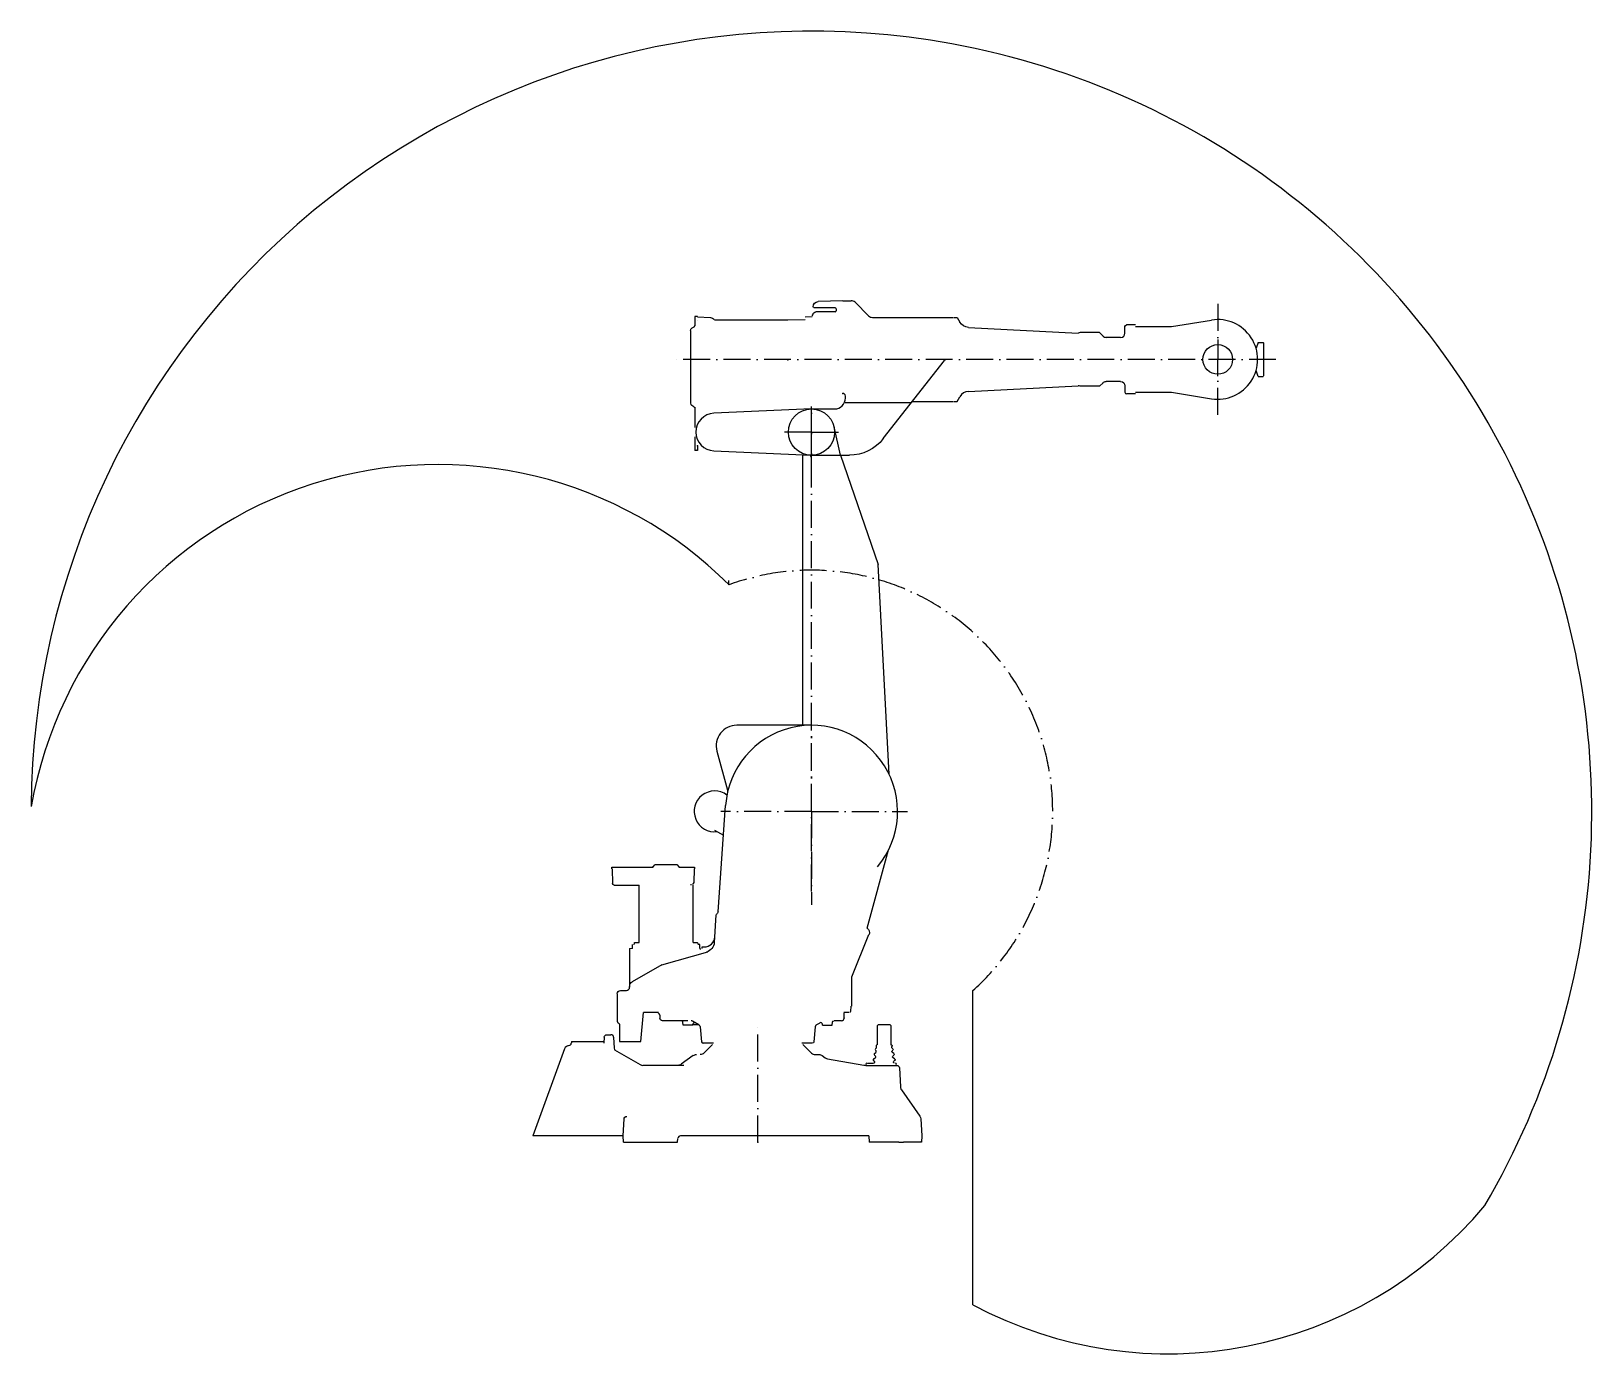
# Model space of a CAD drawing. Extents: x 150 to 3050, y 207 to 2665.
import ezdxf

# ---------------------------------------------------------------- set-up
doc = ezdxf.new("R2010")
doc.units = 0
doc.header["$LTSCALE"] = 5
for name, pattern in [('DASHDOT', [1, 0.5, -0.25, 0, -0.25]), ('GEN7', [15, 10, -2.5, 0, -2.5]), ('PHANTOM', [2.5, 1.25, -0.25, 0.25, -0.25, 0.25, -0.25])]:
    doc.linetypes.add(name, pattern=pattern)
doc.layers.get('0').update_dxf_attribs({"linetype": 'CONTINUOUS'})
doc.layers.add('7', color=4, linetype='GEN7')

# ---------------------------------------------------------------- blocks, each defined once
blk = doc.blocks.new('ARM5')
at = {"linetype": 'CONTINUOUS'}
for p, q in [((58, 244), (12.7, 242.4)), ((58, 244), (73.9, 244)), ((80.9, 241.1), (106.1, 215.9)), ((-212, 215), (-217, 215)), ((-217, 215), (-217, 197.3)), ((-212, 214), (-212, 215)), ((-212, 214), (-187.5, 212.7)), ((-212, 208), (-212, 208)), ((-180.2, 208.6), (-44, 208.6)), ((-44, 208.6), (-12, 209.3)), ((-12, 214.3), (1, 214.6)), ((44, 231), (5.1, 231)), ((44, 223.2), (8, 223.2)), ((46, 229), (46, 225.2)), ((113.1, 213), (264, 213)), ((265, 213), (270.7, 213)), ((270.7, 213), (275.6, 204.5)), ((668.7, 196), (743.2, 208.1)), ((-225, 188.5), (-225, 53.5)), ((-218.5, 195.1), (-222.5, 192.8)), ((291.9, 194.4), (495.6, 183.9)), ((535, 185), (499, 185)), ((535, 185), (541.7, 178.3)), ((574.5, 176), (547.3, 176)), ((582.5, 184), (582.5, 196)), ((602, 199), (585.5, 199)), ((602, 196), (668.7, 196)), ((133.4, -12.2), (246.9, 133.1)), ((246.8, 135), (230.8, 135)), ((535, 85), (541.7, 91.7)), ((574.5, 94), (547.3, 94)), ((63, 63), (63, 66.9)), ((270.7, 57), (275.6, 65.5)), ((291.9, 75.6), (495.6, 86.1)), ((535, 85), (499, 85)), ((582.5, 86), (582.5, 74)), ((602, 71), (585.5, 71)), ((602, 74), (668.7, 74)), ((668.7, 74), (743.2, 62)), ((-218.5, 46.9), (-222.5, 49.2)), ((-217, 46), (-217, 8.7)), ((0.2, 43), (-181.6, 35)), ((0, 43), (43, 43)), ((62.5, 55), (184.4, 55)), ((187.8, 57), (264, 57)), ((265, 57), (270.7, 57)), ((-217, -8.7), (-217, -34)), ((-212, -25.7), (-212, -34)), ((-212, -34), (-217, -34)), ((-212, -33), (-212, -34)), ((-181.6, -35), (-1, -43)), ((-1, -43), (70.4, -43))]:
    blk.add_line(p, q, dxfattribs=at)
at = {"linetype": 'PHANTOM'}
blk.add_line((602, 197), (602.2, 197), dxfattribs=at)
at = {"linetype": 'CONTINUOUS'}
for centre, radius in [((755, 135), 27.5), ((0, 0), 43)]:
    blk.add_circle(centre, radius, dxfattribs=at)
at = {"linetype": 'CONTINUOUS', "extrusion": (0, 0, -1)}
for centre, radius, start, end in [((-13, 232.4), 10, 0, 88), ((-5.1, 233), 2, 270, 10.6262), ((188, 203.7), 9, 93, 143.033), ((-8, 218.2), 5, 0, 90), ((-292.9, 214.4), 20, 272.951, 330.255), ((220, 188.5), 5, 0, 60), ((-495.9, 188.9), 5, 231.839, 272.951), ((-585.5, 196), 3, 0, 90), ((-574.5, 86), 8, 90, 180)]:
    blk.add_arc(centre, radius, start, end, dxfattribs=at)
at = {"linetype": 'CONTINUOUS'}
for centre, radius, start, end in [((73.9, 234), 10, 45, 90), ((-2, 219.9), 5, 306.87, 0), ((44, 229), 2, 0, 90), ((44, 225.2), 2, 270, 0), ((113.1, 223), 10, 225, 270), ((755, 135), 74, 260.812, 99.1877), ((-220, 197.7), 3, 300, 0), ((547.3, 184), 8, 225, 270), ((574.5, 184), 8, 270, 0), ((250.9, 130), 5, 90, 142), ((43, 63), 20, 270, 0), ((58, 66.9), 5, 0, 90), ((292.9, 55.6), 20, 92.9508, 150.255), ((495.9, 81.1), 5, 51.8386, 92.9508), ((585.5, 74), 3, 180, 270), ((-220, 53.5), 5, 180, 240), ((-180, 0), 35, 92.5473, 267.453)]:
    blk.add_arc(centre, radius, start, end, dxfattribs=at)
at = {"linetype": 'CONTINUOUS', "extrusion": (7.53644e-15, -7.53644e-15, -1)}
blk.add_arc((-547.3, 86), 8, 45, 90, dxfattribs=at)
at = {"linetype": 'CONTINUOUS', "extrusion": (-1.94124e-14, -5.20153e-15, -1)}
blk.add_arc((220, 44.3), 3, 120, 180, dxfattribs=at)
at = {"linetype": 'CONTINUOUS', "extrusion": (1.25981e-15, -9.84271e-16, -1)}
blk.add_arc((-70.4, 37), 80, 218, 270, dxfattribs=at)
at = {"linetype": 'CONTINUOUS'}
for p in [(-44, 134.5), (58, 71.9), (-212, -25.7), (-212, -33)]:
    blk.add_point(p, dxfattribs=at)
for p in [(755, 135), (0, 0)]:
    blk.add_point(p)
at = {"layer": '7'}
for p, q in [((755, 238), (755, 135)), ((863, 135), (-253, 135)), ((755, 32), (755, 135)), ((0, -65.3), (0, 47.6)), ((0, 0), (-54.4, 0)), ((0, 0), (54.4, 0))]:
    blk.add_line(p, q, dxfattribs=at)
blk = doc.blocks.new('UARM')
blk.add_line((53.9, 662), (41.9, 714.6))
at = {"linetype": 'CONTINUOUS'}
for p, q in [((-16.5, 662.7), (-16.5, 160)), ((53.9, 662), (124, 458.6)), ((144.4, 68.9), (124, 458.6))]:
    blk.add_line(p, q, dxfattribs=at)
blk.add_circle((0, 705), 43, dxfattribs=at)
at = {"linetype": 'CONTINUOUS', "extrusion": (5.34987e-14, -5.50399e-15, -1)}
blk.add_arc((21.5, 658.8), 20, 170.552, 180, dxfattribs=at)
for p in [(0, 705), (0, 0)]:
    blk.add_point(p)
at = {"layer": '7'}
for p, q in [((0, -148.8), (0, 752.6)), ((0, 705), (-54.4, 705)), ((0, 705), (54.4, 705)), ((0, 0), (-168.4, 0)), ((0, 0), (178.3, 0))]:
    blk.add_line(p, q, dxfattribs=at)
blk = doc.blocks.new('VRIST')
at = {"linetype": 'CONTINUOUS'}
for p, q in [((75, 31.5), (71, 20.7)), ((75, 31.5), (84, 31.5)), ((85, 30.5), (84, 31.5)), ((85, 30.5), (85, -30.5)), ((75, -31.5), (71, -20.7)), ((75, -31.5), (84, -31.5)), ((85, -30.5), (84, -31.5))]:
    blk.add_line(p, q, dxfattribs=at)
at = {"layer": '7'}
for p, q in [((0, 37.3), (0, 0)), ((108, 0), (-39.2, 0)), ((0, -31.2), (0, 0))]:
    blk.add_line(p, q, dxfattribs=at)

msp = doc.modelspace()

# ---------------------------------------------------------------- linework, layer by layer
for p, q in [((1446.7, 1636.2), (1446.7, 1644)), ((1267.4, 960), (1261.9, 959.3)), ((1608.8, 818.3), (1615.9, 822.2)), ((1655.6, 825.9), (1642.4, 825.9)), ((1660.7, 831), (1660.7, 840.4)), ((1703.8, 747.2), (1715.5, 747.2))]:
    msp.add_line(p, q)
at = {"linetype": 'CONTINUOUS'}
for p, q in [((1600, 1375), (1461, 1375)), ((1424.3, 1327.2), (1443.8, 1254.6)), ((1426.5, 1028), (1440.4, 1226.2)), ((1420, 1180), (1436.5, 1170.7)), ((1703.6, 998), (1743.1, 1143.4)), ((1229, 1111.5), (1305.8, 1111.5)), ((1229, 1108), (1229, 1111.5)), ((1229.5, 1108), (1230.2, 1080.9)), ((1305.5, 1112.1), (1308.9, 1115.5)), ((1311.4, 1116.5), (1348.5, 1116.5)), ((1354.4, 1112.1), (1351, 1115.5)), ((1353.4, 1111.5), (1382.9, 1111.5)), ((1381.8, 1082.9), (1382.4, 1108)), ((1382.9, 1111.5), (1382.9, 1108)), ((1233.2, 1078), (1279.9, 1078)), ((1279.9, 971), (1279.9, 1078)), ((1376.3, 1078), (1376.3, 1080)), ((1379.9, 971), (1379.9, 1078)), ((1419.5, 971.4), (1423.1, 1022.5)), ((1424, 1024.4), (1425.6, 1026.1)), ((1675, 907.5), (1706.8, 986.3)), ((1262, 960), (1262, 888)), ((1267.4, 960), (1267.4, 967.5)), ((1271.4, 971), (1279.9, 971)), ((1271.4, 970.5), (1271.4, 971)), ((1379.9, 971), (1388.4, 971)), ((1385.9, 970.5), (1385.9, 971)), ((1388.4, 970.5), (1388.4, 971)), ((1392.4, 967.5), (1388.9, 967.5)), ((1392.4, 960), (1392.4, 967.5)), ((1394, 958), (1394, 960)), ((1397, 960), (1397, 963)), ((1397, 963), (1400.3, 963)), ((1322, 930), (1267, 898.2)), ((1322, 930), (1407.3, 954.2)), ((1675, 853), (1675, 907.5)), ((1239, 876), (1239, 824.8)), ((1245, 882), (1256, 882)), ((1316, 841), (1287.7, 841)), ((1312.9, 841), (1299.3, 841)), ((1669.2, 841), (1659.8, 841)), ((1673, 853), (1672.7, 842.9)), ((1243, 819.2), (1243, 787)), ((1283, 787), (1287.7, 840.9)), ((1317.9, 836.2), (1318.1, 830.8)), ((1370, 826), (1323.1, 826)), ((1361.4, 817.5), (1361.2, 823.1)), ((1379.6, 817.5), (1361.4, 817.5)), ((1390.8, 818.3), (1378.6, 825.3)), ((1379.6, 817.5), (1379.7, 819.6)), ((1390.4, 818.5), (1379.7, 818.5)), ((1393.3, 814.4), (1395.7, 786.7)), ((1606.8, 814.4), (1604.4, 786.7)), ((1620.4, 817.5), (1620.3, 819.6)), ((1620.4, 817.5), (1638.6, 817.5)), ((1638.6, 817.5), (1638.8, 823.1)), ((1660.7, 831), (1660.7, 830.8)), ((1724.5, 819), (1722.5, 817)), ((1722.5, 781), (1722.5, 817)), ((1724.5, 819), (1745.5, 819)), ((1745.5, 819), (1747.5, 817)), ((1747.5, 817), (1747.5, 781)), ((1154, 787), (1214, 787)), ((1154, 787), (1154, 785)), ((1214, 787), (1214, 785)), ((1214.8, 795.3), (1214.2, 784.7)), ((1214.8, 795.3), (1214.2, 784.7)), ((1219.8, 800), (1227.3, 800)), ((1219.8, 800), (1227.3, 800)), ((1232.3, 795.3), (1233.3, 774.9)), ((1232.3, 795.3), (1233.3, 774.9)), ((1243, 787), (1283, 787)), ((1418.1, 784), (1398.7, 784)), ((1601.4, 784), (1582, 784)), ((1140.8, 773.4), (1082, 612)), ((1234, 771.9), (1281.8, 744.3)), ((1380.4, 761.1), (1357.6, 744.9)), ((1416, 782), (1400, 765.9)), ((1584, 782), (1600.1, 765.9)), ((1607.2, 763), (1613.8, 763)), ((1619.6, 761.1), (1625.7, 756.8)), ((1629.8, 755.1), (1697.4, 743.5)), ((1715.6, 755.3), (1718.4, 756.7)), ((1719, 759.8), (1717, 762.2)), ((1717.3, 765.1), (1719.7, 766.9)), ((1718.9, 771.3), (1720.1, 769.7)), ((1719, 773.8), (1720.6, 775.7)), ((1720.3, 778.6), (1720.6, 778.2)), ((1747.5, 781), (1748.5, 781)), ((1749.7, 778.6), (1749.4, 778.2)), ((1751.1, 773.8), (1749.5, 775.7)), ((1751.1, 771.3), (1749.9, 769.7)), ((1752.7, 765.1), (1750.3, 766.9)), ((1751, 759.8), (1753, 762.2)), ((1754.4, 755.3), (1751.6, 756.7)), ((1363, 743), (1286.8, 743)), ((1697.4, 743.5), (1699.2, 743.1)), ((1700.9, 743), (1758.4, 743)), ((1715.2, 752), (1716.9, 750.5)), ((1754.9, 752), (1753.2, 750.5)), ((1763.4, 738.3), (1765.3, 702.9)), ((1767.1, 697.7), (1801.6, 648.3)), ((1250, 612), (1251.7, 643.3)), ((1803.4, 643.3), (1805, 612)), ((1250, 612), (1082, 612)), ((1250.7, 600), (1250, 612)), ((1678.1, 612), (1356.7, 612)), ((1599, 612), (1590, 612)), ((1699, 612), (1678.1, 612)), ((1706.3, 612), (1699, 612)), ((1706.3, 612), (1707.3, 600)), ((1805, 612), (1804.4, 600)), ((1250.7, 600), (1351.2, 600)), ((1351.2, 600), (1351.7, 607.3)), ((1762, 600), (1707.3, 600)), ((1762, 600), (1771, 600)), ((1789, 600), (1771, 600)), ((1804.4, 600), (1789, 600))]:
    msp.add_line(p, q, dxfattribs=at)
at = {"linetype": 'DASHDOT'}
msp.add_line((1500, 610.5), (1500, 625.9), dxfattribs=at)
at = {"linetype": 'CONTINUOUS'}
msp.add_polyline3d([(1802.4, 600, 0), (1804.5, 602.1, 0)], dxfattribs=at)
for centre, radius, start, end in [((1461, 1337), 38, 90, 195), ((1600, 1215), 160, 320.023, 175.977), ((1420, 1215), 38, 52.9414, 277.213), ((1378.8, 1083), 3, 270, 358.5), ((1426.1, 1022.3), 3, 135, 175.977), ((1391.4, 970.5), 3, 180, 270), ((1400.3, 983), 20, 270, 355.977), ((1256, 888), 6, 270, 0), ((1312.9, 836), 5, 2, 90), ((1242, 824.8), 3, 180, 250.529), ((1358.2, 823), 3, 2, 90), ((1376.1, 821), 5, 60, 90), ((1611.8, 814), 5, 120, 175), ((1617.3, 819.5), 3, 2, 120), ((1655.7, 831), 5, 270, 358), ((1148.8, 784.9), 5, 275.268, 348.879), ((1227.3, 795), 5, 3, 90), ((1227.3, 795), 5, 3, 90), ((1398.7, 787), 3, 185, 270), ((1150.2, 770), 10, 90, 160), ((1238.3, 775.2), 5, 183, 240), ((1238.3, 775.2), 5, 183, 240), ((1607.2, 773), 10, 225, 270), ((1631.5, 765), 10, 234.462, 260.218), ((1716.5, 753.5), 2, 117.019, 227.666), ((1718.5, 763.5), 2, 126.87, 220.361), ((1717.5, 758.5), 2, 297.019, 40.3613), ((1720.5, 772.5), 2, 140.947, 216.87), ((1718.5, 768.5), 2, 306.87, 36.8699), ((1721.5, 779.5, 0), 1.5, 90, 216.87), ((1719, 777, 0), 2, 320.947, 36.8699), ((1286.8, 753), 10, 240, 270), ((1700.9, 753), 10, 260.218, 270), ((1703, 745), 2, 90, 270), ((1715.5, 749), 2, 274.506, 47.6662), ((1756, 745), 2, 270, 90), ((1775.2, 703.4), 10, 183, 215), ((1356.7, 607), 5, 90, 176)]:
    msp.add_arc(centre, radius, start, end, dxfattribs=at)
at = {"linetype": 'CONTINUOUS', "extrusion": (2.28271e-14, 5.9945e-16, -1)}
msp.add_arc((-1434.1, 1252), 10, 165, 192.576, dxfattribs=at)
at = {"linetype": 'CONTINUOUS', "extrusion": (-2.66916e-14, 6.43738e-14, -1)}
msp.add_arc((-1304.1, 1113.5), 2, 225, 270, dxfattribs=at)
at = {"linetype": 'CONTINUOUS', "extrusion": (-8.65794e-15, 2.18467e-14, -1)}
msp.add_arc((-1311.4, 1113), 3.5, 45, 90, dxfattribs=at)
at = {"linetype": 'CONTINUOUS', "extrusion": (-6.21725e-15, -1.52259e-14, -1)}
msp.add_arc((-1348.5, 1113), 3.5, 90, 135, dxfattribs=at)
at = {"linetype": 'CONTINUOUS', "extrusion": (-1.33227e-15, -1.4803e-15, -1)}
msp.add_arc((-1233.2, 1081), 3, 270, 358.5, dxfattribs=at)
at = {"linetype": 'CONTINUOUS', "extrusion": (9.40795e-16, 5.55821e-14, -1)}
msp.add_arc((-1423.5, 1028.2), 3, 184.023, 225, dxfattribs=at)
at = {"linetype": 'CONTINUOUS', "extrusion": (0, 0, -1)}
for centre, radius, start, end in [((-1697.6, 990), 10, 126.831, 202), ((-1268.4, 970.5), 3, 180, 270), ((-1399.5, 972.8), 20, 184.023, 254.141), ((-1601.4, 787), 3, 185, 270)]:
    msp.add_arc(centre, radius, start, end, dxfattribs=at)
at = {"linetype": 'CONTINUOUS', "extrusion": (3.40468e-13, 2.98872e-13, -1)}
msp.add_arc((-1245, 876, 0), 6, 0, 90, dxfattribs=at)
at = {"linetype": 'CONTINUOUS', "extrusion": (-1.33227e-15, 8.88178e-16, -1)}
msp.add_arc((-1272, 889.6), 10, 0, 59.9999, dxfattribs=at)
at = {"linetype": 'CONTINUOUS', "extrusion": (-2.1416e-15, 2.29659e-15, -1)}
msp.add_arc((-1670.7, 843), 2, 182, 270, dxfattribs=at)
at = {"linetype": 'CONTINUOUS', "extrusion": (1.9393e-12, -1.50523e-12, -1)}
msp.add_arc((-1240, 819.2, 0), 3, 109.471, 180, dxfattribs=at)
at = {"linetype": 'CONTINUOUS', "extrusion": (3.55271e-14, -1.86517e-14, -1)}
msp.add_arc((-1317.5, 838.2), 0.5, 0, 51.1599, dxfattribs=at)
at = {"linetype": 'CONTINUOUS', "extrusion": (-1.02141e-14, 1.15463e-14, -1)}
msp.add_arc((-1323.1, 831), 5, 270, 358, dxfattribs=at)
at = {"linetype": 'CONTINUOUS', "extrusion": (4.43819e-15, -1.54985e-16, -1)}
msp.add_arc((-1382.7, 819.5), 3, 2, 120, dxfattribs=at)
at = {"linetype": 'CONTINUOUS', "extrusion": (1.24302e-14, 8.20711e-15, -1)}
msp.add_arc((-1388.3, 814), 5, 120, 175, dxfattribs=at)
at = {"linetype": 'CONTINUOUS', "extrusion": (-1.4329e-15, 1.38312e-15, -1)}
msp.add_arc((-1641.8, 823), 3, 2, 90, dxfattribs=at)
at = {"linetype": 'CONTINUOUS', "extrusion": (2.74907e-12, 1.64493e-12, -1)}
msp.add_arc((-1158.6, 783, 0), 5, 11.212, 23.5782, dxfattribs=at)
at = {"linetype": 'CONTINUOUS', "extrusion": (6.83198e-14, 2.10954e-14, -1)}
msp.add_arc((-1209.4, 783), 5, 156.422, 169.183, dxfattribs=at)
at = {"linetype": 'CONTINUOUS', "extrusion": (-2.04959e-13, -6.32863e-14, -1)}
msp.add_arc((-1209.4, 783, 0), 5, 156.422, 169.183, dxfattribs=at)
at = {"linetype": 'CONTINUOUS', "extrusion": (9.92732e-13, 9.36538e-13, -1)}
msp.add_arc((-1219.8, 795, 0), 5, 3, 90, dxfattribs=at)
at = {"linetype": 'CONTINUOUS', "extrusion": (9.93573e-13, 9.35605e-13, -1)}
msp.add_arc((-1219.8, 795, 0), 5, 3, 90, dxfattribs=at)
at = {"linetype": 'CONTINUOUS', "extrusion": (1.23898e-15, -1.63525e-12, -1)}
msp.add_arc((-1386.2, 753, 0), 10, 54.4623, 90, dxfattribs=at)
at = {"linetype": 'CONTINUOUS', "extrusion": (-1.25607e-15, 2.51215e-15, -1)}
msp.add_arc((-1392.9, 773), 10, 225, 270, dxfattribs=at)
at = {"linetype": 'CONTINUOUS', "extrusion": (3.70777e-25, -1.6307e-12, -1)}
msp.add_arc((-1613.8, 753, 0), 10, 90, 125.538, dxfattribs=at)
at = {"linetype": 'CONTINUOUS', "extrusion": (2.12426e-10, 5.33499e-12, -1)}
msp.add_arc((-1748.5, 779.5, 0), 1.5, 90, 216.87, dxfattribs=at)
at = {"linetype": 'CONTINUOUS', "extrusion": (-8.41973e-11, -8.28301e-12, -1)}
msp.add_arc((-1751, 777, 0), 2, 320.947, 36.8699, dxfattribs=at)
at = {"linetype": 'CONTINUOUS', "extrusion": (-6.21725e-15, -8.88175e-16, -1)}
msp.add_arc((-1751.5, 768.5), 2, 306.87, 36.8699, dxfattribs=at)
at = {"linetype": 'CONTINUOUS', "extrusion": (-2.59119e-15, -1.17113e-15, -1)}
msp.add_arc((-1752.5, 758.5), 2, 297.019, 40.3613, dxfattribs=at)
at = {"linetype": 'CONTINUOUS', "extrusion": (-8.23018e-12, 3.99607e-13, -1)}
msp.add_arc((-1749.5, 772.5, 0), 2, 140.947, 216.87, dxfattribs=at)
at = {"linetype": 'CONTINUOUS', "extrusion": (-8.23794e-12, 3.91425e-13, -1)}
msp.add_arc((-1751.5, 763.5, 0), 2, 126.87, 220.361, dxfattribs=at)
at = {"linetype": 'CONTINUOUS', "extrusion": (-8.23592e-12, 4.01284e-13, -1)}
msp.add_arc((-1753.5, 753.5, 0), 2, 117.019, 227.666, dxfattribs=at)
at = {"linetype": 'CONTINUOUS', "extrusion": (1.61137e-11, 2.97052e-12, -1)}
msp.add_arc((-1351.8, 753, 0), 10, 234.462, 270, dxfattribs=at)
at = {"linetype": 'CONTINUOUS', "extrusion": (1.50258e-15, 2.10892e-15, -1)}
msp.add_arc((-1754.5, 749), 2, 274.506, 47.6662, dxfattribs=at)
at = {"linetype": 'CONTINUOUS', "extrusion": (-8.17924e-12, 8.10463e-12, -1)}
msp.add_arc((-1758.4, 738, 0), 5, 90, 177, dxfattribs=at)
at = {"linetype": 'CONTINUOUS', "extrusion": (3.36191e-15, -3.73378e-15, -1)}
msp.add_arc((-1256.7, 643), 5, 3, 90, dxfattribs=at)
at = {"linetype": 'CONTINUOUS', "extrusion": (-6.27698e-13, 1.65908e-12, -1)}
msp.add_arc((-1793.4, 642.6, 0), 10, 145, 175.184, dxfattribs=at)
msp.add_point((1600, 1215))
at = {"linetype": 'CONTINUOUS'}
msp.add_point((1600, 1215), dxfattribs=at)
msp.add_point((1600, 1215), dxfattribs=at)
at = {"layer": '7'}
for p, q in [((1600, 1215), (1600, 1389)), ((1600, 1215), (1600, 1389)), ((1600, 1215), (1600, 1351.3)), ((1600, 1215), (1600, 1351.3)), ((1600, 1215), (1431.6, 1215)), ((1600, 1215), (1431.6, 1215)), ((1600, 1215), (1472.4, 1215)), ((1600, 1215), (1472.4, 1215)), ((1600, 1215), (1778.3, 1215)), ((1600, 1215), (1600, 1041)), ((1600, 1215), (1710.6, 1215)), ((1600, 1215), (1600, 1061.8)), ((1600, 1215), (1778.3, 1215)), ((1600, 1215), (1600, 1041)), ((1600, 1215), (1600, 1061.8)), ((1600, 1215), (1710.6, 1215)), ((1500, 600), (1500, 817.5))]:
    msp.add_line(p, q, dxfattribs=at)
at = {"layer": '7', "linetype": 'CONTINUOUS'}
msp.add_line((1900, 298), (1900, 882), dxfattribs=at)
for centre, radius, start, end in [((1600, 1215), 1450, 79.6465, 179.6444), ((1600, 1215), 1450, 329.647, 79.6465), ((905.7, 1092.6), 767, 45.1378, 170.138), ((2262.5, 973.9), 767, 241.7962, 320.138)]:
    msp.add_arc(centre, radius, start, end, dxfattribs=at)
at = {"layer": '7'}
msp.add_arc((1600, 1215), 448.2, 312.013, 109.9955, dxfattribs=at)
for p in [(1600, 1215), (1500, 600), (1500, 600)]:
    msp.add_point(p, dxfattribs=at)

# ---------------------------------------------------------------- block references
for name, p in [('ARM5', (1600, 1920)), ('VRIST', (2355, 2055)), ('UARM', (1600, 1215))]:
    msp.add_blockref(name, p)

doc.saveas('drawing.dxf')
